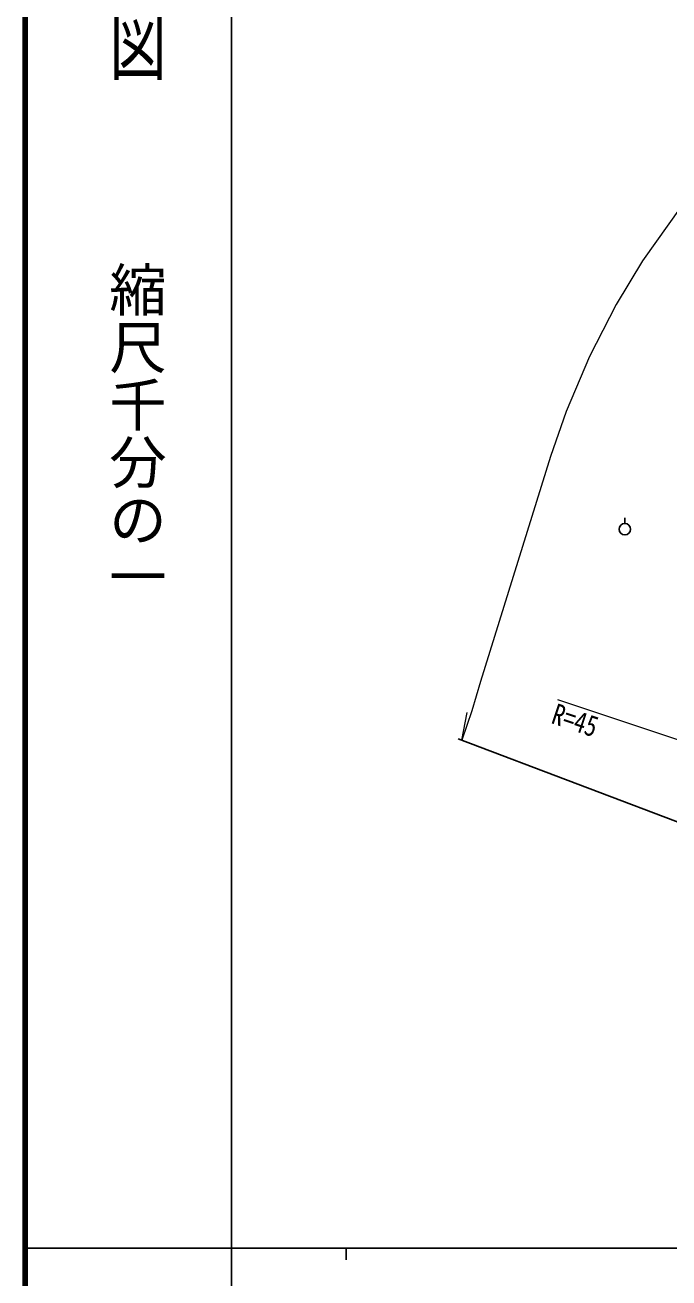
# Model space of a CAD drawing. Units: millimetres at full size, sheet at 1:1000; details may follow other scales. Extents: x 40000 to 680000, y 20000 to 380000.
# Drawn here: x 40000 to 96134, y 202409 to 311560 of the extents above; entities that cross this region are included whole.
import ezdxf
from ezdxf.enums import TextEntityAlignment as Align

# ---------------------------------------------------------------- set-up
doc = ezdxf.new("R2010")
doc.units = ezdxf.units.MM
doc.header["$LTSCALE"] = 1000
for name, color, linetype, lineweight in [('M-BGD', 7, 'Continuous', 25), ('M-BMK-OTRS', 5, 'Continuous', 25), ('M-STR-HTXT', 7, 'Continuous', 13), ('M-TTL', 2, 'Continuous', 140), ('M-TTL-BAND', 7, 'Continuous', 25)]:
    doc.layers.add(name, color=color, linetype=linetype, lineweight=lineweight)
doc.styles.add('@ＭＳ ゴシック', font='')
doc.styles.add('ＭＳ ゴシック', font='')
doc.styles.get('@ＭＳ ゴシック').set_extended_font_data('@MS Gothic')
doc.styles.get('ＭＳ ゴシック').set_extended_font_data('MS Gothic')

msp = doc.modelspace()

# ---------------------------------------------------------------- linework, layer by layer
at = {"layer": 'M-BGD'}
msp.add_line((92288, 268135), (92288, 268635), dxfattribs=at)
msp.add_circle((92288, 267635), 500, dxfattribs=at)
at = {"layer": 'M-BMK-OTRS'}
msp.add_line((138806, 226229), (77745, 249371), dxfattribs=at)
at = {"layer": 'M-STR-HTXT'}
for p, q in [((108349, 245456), (86455, 252785)), ((78068, 249249), (78540, 251658))]:
    msp.add_line(p, q, dxfattribs=at)
msp.add_lwpolyline([(216053, 329715), (146410, 322705), (140149, 321868), (136269, 321053), (132560, 320055), (127045, 318154), (122404, 316138), (118504, 314121), (115364, 312262), (111996, 310008), (109023, 307770), (106635, 305783), (103034, 302419), (100198, 299402), (97184, 295759), (93825, 291013), (91532, 287211), (89213, 282698), (87173, 277887), (85819, 273986), (79708, 254384), (78959, 251823), (78068, 249249)], dxfattribs=at)
at = {"layer": 'M-TTL'}
msp.add_line((40000, 380000), (40000, 20000), dxfattribs=at)
at = {"layer": 'M-TTL-BAND'}
for p, q in [((58000, 370000), (58000, 20000)), ((40000, 205000), (579000, 205000)), ((68000, 205000), (68000, 204000))]:
    msp.add_line(p, q, dxfattribs=at)

# ---------------------------------------------------------------- texts
at = {"layer": 'M-STR-HTXT', "style": 'ＭＳ ゴシック', "width": 0.8}
msp.add_text('R=45', height=1833, rotation=341.492, dxfattribs=at).set_placement((86359, 252501), align=Align.TOP_LEFT)
at = {"layer": 'M-TTL-BAND', "style": '@ＭＳ ゴシック', "width": 1.4}
msp.add_text('平  面  図', height=3666, rotation=270, dxfattribs=at).set_placement((49777, 306475), align=Align.MIDDLE_RIGHT)
at = {"layer": 'M-TTL-BAND', "style": '@ＭＳ ゴシック'}
msp.add_text('縮尺千分の一', height=3666, rotation=270, dxfattribs=at).set_placement((49777, 261030), align=Align.MIDDLE_RIGHT)

doc.saveas('drawing.dxf')
